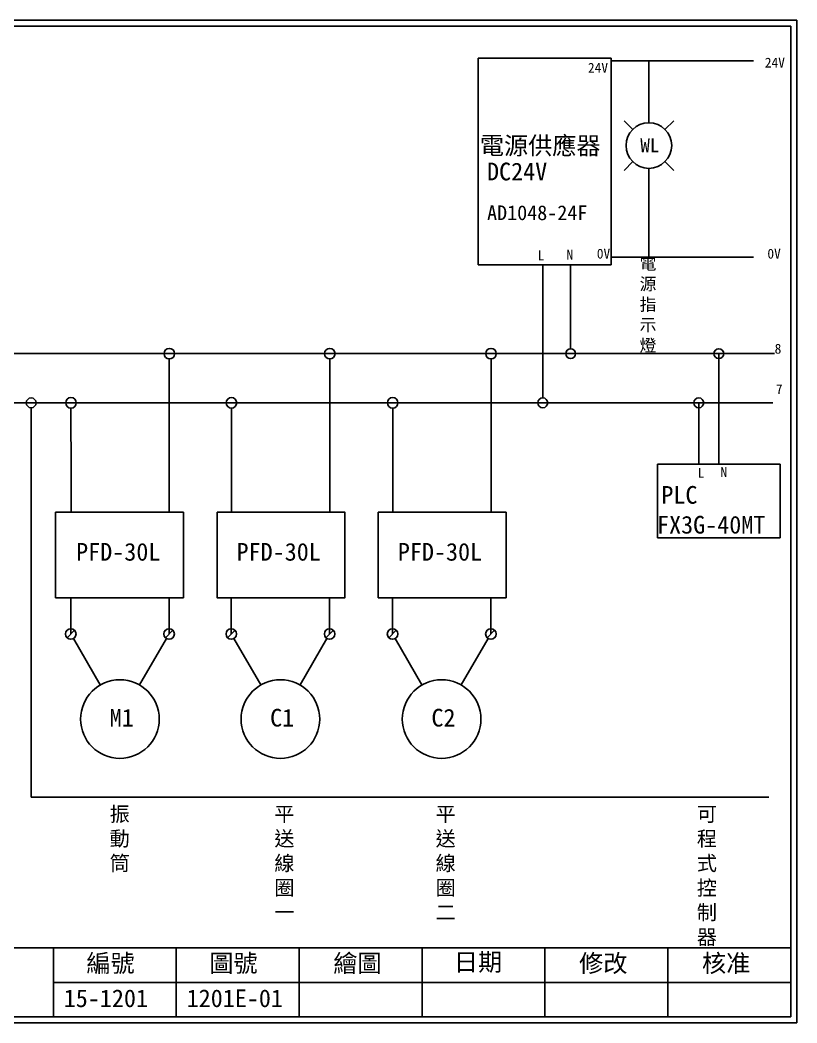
# Model space of a CAD drawing. Extents: x 10 to 297, y 3 to 207.
# Drawn here: x 139 to 297, y 3 to 207 of the extents above; entities that cross this region are included whole.
import ezdxf
from ezdxf.enums import TextEntityAlignment as Align

# ---------------------------------------------------------------- set-up
doc = ezdxf.new("R2010")
doc.units = 0
doc.layers.get('0').update_dxf_attribs({"linetype": 'CONTINUOUS'})
doc.layers.add('圖框層', color=7, linetype='CONTINUOUS')
doc.layers.add('標尺寸層', color=3, linetype='CONTINUOUS')
doc.styles.add('CNS', font='romanc.shx', dxfattribs={"bigfont": 'chineset.shx'})
doc.styles.add('STSL', font='kaiu.ttf')

msp = doc.modelspace()

# ---------------------------------------------------------------- linework, layer by layer
for p, q in [((259.19, 199.2), (232.19, 199.2)), ((232.19, 199.2), (232.19, 157.2)), ((259.19, 157.2), (259.19, 199.2)), ((288.16, 198.67), (259.19, 198.67)), ((266.88, 189.99), (266.88, 198.67)), ((266.88, 186.09), (266.88, 189.99)), ((263.6, 184.73), (261.83, 186.5)), ((270.16, 184.73), (271.93, 186.5)), ((263.6, 178.17), (261.83, 176.4)), ((270.16, 178.17), (271.93, 176.4)), ((266.88, 176.81), (266.88, 172.86)), ((266.88, 172.86), (266.88, 158.72)), ((232.19, 157.2), (255.19, 157.2)), ((245.3, 157.2), (245.3, 130.12)), ((250.97, 157.2), (250.97, 140.12)), ((255.19, 157.2), (259.19, 157.2)), ((288.16, 158.72), (259.19, 158.72)), ((131.49, 139.12), (292.46, 139.12)), ((281.11, 116.64), (281.11, 139.12)), ((169.32, 138.05), (169.34, 114.4)), ((201.96, 138.05), (201.98, 114.4)), ((234.77, 138.05), (234.78, 114.4)), ((155.85, 129.12), (292.09, 129.12)), ((149.33, 128.05), (149.35, 114.4)), ((181.97, 128.05), (181.98, 114.4)), ((214.77, 128.05), (214.79, 114.4)), ((268.61, 116.64), (293.61, 116.64)), ((268.61, 101.64), (268.61, 116.64)), ((293.61, 116.64), (293.61, 101.64)), ((149.34, 114.4), (149.34, 106.86)), ((169.34, 114.4), (169.34, 106.86)), ((181.98, 114.4), (181.98, 106.86)), ((201.98, 114.4), (201.98, 106.86)), ((214.78, 114.4), (214.79, 106.86)), ((234.78, 114.4), (234.79, 106.86)), ((293.61, 101.64), (268.61, 101.64)), ((150.06, 82.87), (148.55, 81.35)), ((170.06, 82.87), (168.55, 81.35)), ((182.7, 82.87), (181.18, 81.35)), ((202.7, 82.87), (201.18, 81.35)), ((215.5, 82.87), (213.99, 81.35)), ((235.5, 82.87), (233.99, 81.35)), ((155.29, 71.74), (149.84, 81.18)), ((163.29, 71.74), (168.75, 81.19)), ((187.93, 71.74), (182.47, 81.18)), ((195.93, 71.74), (201.39, 81.19)), ((220.73, 71.74), (215.28, 81.18)), ((228.73, 71.74), (234.19, 81.19))]:
    msp.add_line(p, q)
for centre, radius in [((266.88, 181.45), 4.64), ((169.33, 139.12), 1.07), ((201.97, 139.12), 1.07), ((234.77, 139.12), 1.07), ((250.97, 139.12), 1), ((149.33, 129.12), 1.07), ((181.97, 129.12), 1.07), ((214.77, 129.12), 1.07), ((245.3, 129.12), 1), ((149.3, 82.11), 1.07), ((169.3, 82.11), 1.07), ((181.94, 82.11), 1.07), ((201.94, 82.11), 1.07), ((214.75, 82.11), 1.07), ((234.75, 82.11), 1.07), ((159.29, 64.81), 8), ((191.93, 64.81), 8), ((224.73, 64.81), 8)]:
    msp.add_circle(centre, radius)
at = {"layer": '圖框層', "color": 7}
for p, q in [((297, 206.97), (10, 206.97)), ((297, 3), (297, 206.97)), ((295.75, 205.72), (11.25, 205.72)), ((295.75, 4.25), (295.75, 205.72)), ((11.25, 18.25), (295.75, 18.25)), ((145.75, 4.25), (145.75, 18.25)), ((170.75, 4.25), (170.75, 18.25)), ((195.75, 4.25), (195.75, 18.25)), ((220.75, 4.25), (220.75, 18.25)), ((245.75, 4.25), (245.75, 18.25)), ((270.75, 4.25), (270.75, 18.25)), ((145.75, 11.25), (295.75, 11.25)), ((11.25, 4.25), (295.75, 4.25)), ((10, 3), (297, 3))]:
    msp.add_line(p, q, dxfattribs=at)
at = {"layer": '標尺寸層', "color": 7}
for p, q in [((131.49, 129.12), (140.24, 129.12)), ((140.24, 129.12), (150.4, 129.12)), ((150.4, 129.12), (155.85, 129.12)), ((277.03, 129.15), (277.03, 116.64)), ((141.24, 48.91), (141.24, 128.12)), ((149.3, 82.11), (149.3, 89.49)), ((169.3, 82.11), (169.3, 89.49)), ((181.94, 82.11), (181.94, 89.49)), ((201.94, 82.11), (201.94, 89.49)), ((214.75, 82.11), (214.75, 89.49)), ((234.75, 82.11), (234.75, 89.49)), ((291.28, 48.91), (141.24, 48.91))]:
    msp.add_line(p, q, dxfattribs=at)
for points in [[(146.2, 106.86), (172.19, 106.86), (172.19, 89.49), (146.2, 89.49)], [(179.05, 106.86), (205.04, 106.86), (205.04, 89.49), (179.05, 89.49)], [(211.85, 106.86), (237.85, 106.86), (237.85, 89.49), (211.85, 89.49)]]:
    msp.add_lwpolyline(points, close=True, dxfattribs=at)
for centre in [(281.11, 139.12), (141.24, 129.12), (277.03, 129.12)]:
    msp.add_circle(centre, 1, dxfattribs=at)

# ---------------------------------------------------------------- texts
at = {"color": 7}
msp.add_text('WL', height=2.856, dxfattribs=at).set_placement((267.08, 181.5), align=Align.MIDDLE_CENTER)
at = {"layer": '圖框層', "color": 4, "style": 'STSL'}
for s, height, p in [('24V', 2, (254.49, 196.26)), ('24V', 2, (290.47, 197.32)), ('電源供應器', 3.6, (232.5, 179.63)), ('DC24V', 3.6, (233.96, 174.37)), ('AD1048-24F', 3, (233.97, 166.28)), ('L', 2, (244.26, 158.11)), ('N', 2, (250.12, 158.26)), ('0V', 2, (256.29, 158.46)), ('0V', 2, (290.99, 158.46)), ('8', 2, (292.46, 139.12)), ('7', 2, (292.73, 130.9)), ('L', 2, (276.8, 113.88)), ('N', 2, (281.44, 114.06)), ('PLC', 3.6, (269.42, 108.6)), ('FX3G-40MT', 3.6, (268.54, 102.53)), ('PFD-30L', 3.6, (150.38, 97.02)), ('PFD-30L', 3.6, (183.01, 97.02)), ('PFD-30L', 3.6, (215.82, 97.02)), ('M1', 3.6, (157.21, 63.28)), ('C1', 3.6, (189.84, 63.28)), ('C2', 3.6, (222.65, 63.28)), ('編號', 3.6, (152.47, 13.34)), ('圖號', 3.6, (177.47, 13.34)), ('繪圖', 3.6, (202.69, 13.34)), ('日期', 3.6, (227.22, 13.59)), ('修改', 3.6, (252.69, 13.34)), ('核准', 3.6, (277.69, 13.34)), ('15-1201', 3.6, (147.86, 6.22)), ('1201E-01', 3.6, (172.86, 6.22))]:
    msp.add_text(s, height=height, dxfattribs=at).set_placement(p)
at = {"layer": '標尺寸層', "color": 7, "attachment_point": 1, "style": 'CNS'}
for s, insert, char_height, width in [('{\\fDFKai-SB|b0|i0|c136|p65;電\\P源指示燈}', (265, 158.72), 2.5, 4.1392), ('{\\fDFKai-SB|b0|i0|c136|p65;振動筒}', (157.2, 46.99), 3, 5.4243), ('{\\fDFKai-SB|b0|i0|c136|p65;平送線圈\\P一}', (190.7, 46.99), 3, 5.4243), ('{\\fDFKai-SB|b0|i0|c136|p65;平送線圈二}', (223.5, 46.99), 3, 5.4243), ('{\\fDFKai-SB|b0|i0|c136|p65;可程式控制器}', (276.64, 46.99), 3, 5.4243)]:
    msp.add_mtext(s, dxfattribs=dict(at, insert=insert, char_height=char_height, width=width))

doc.saveas('drawing.dxf')
